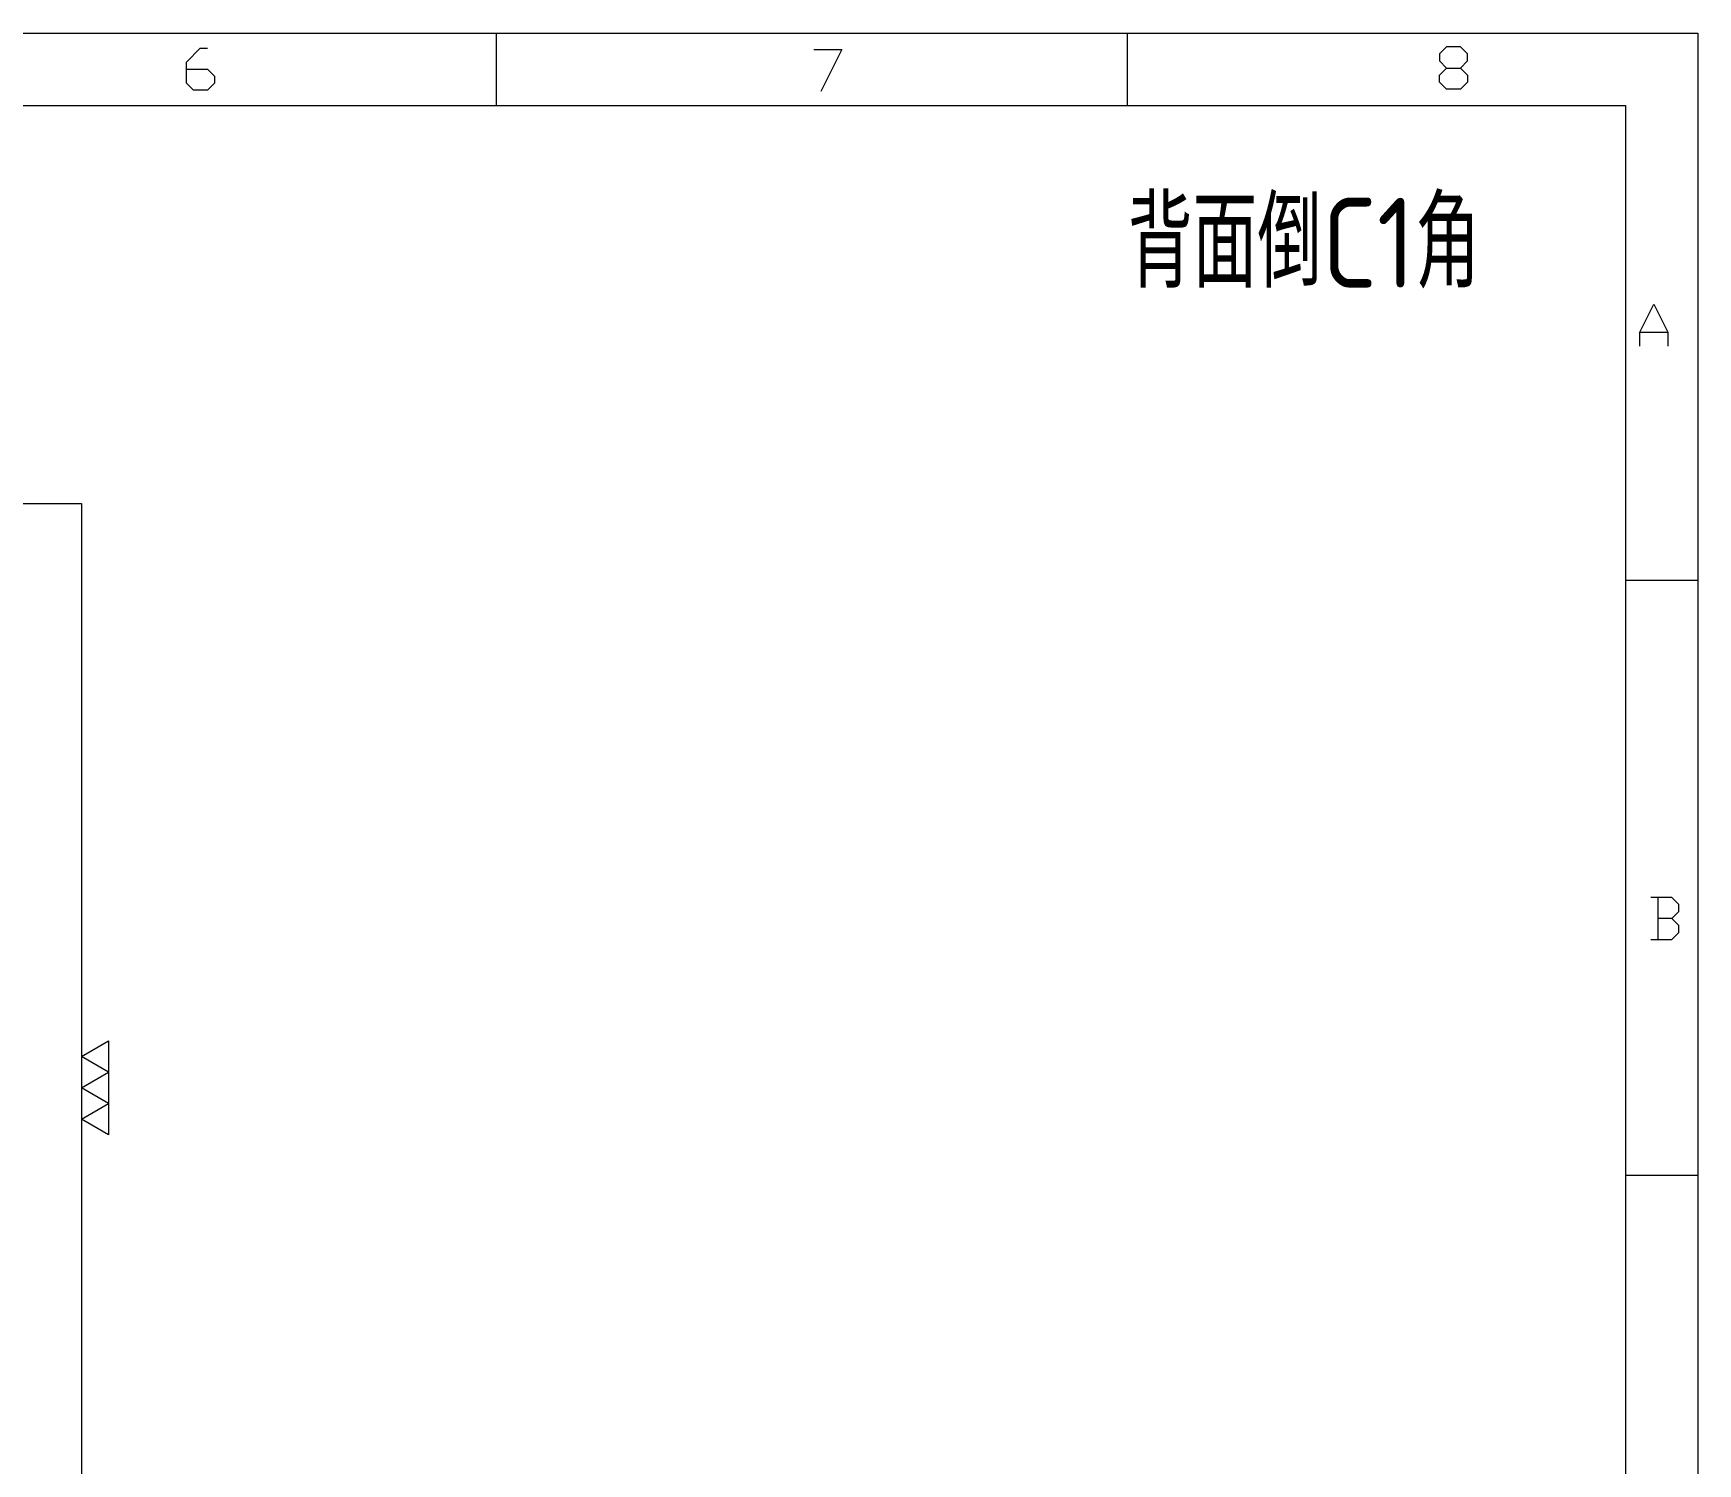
# Model space of a CAD drawing. Header units: millimetres. Extents: x 88508 to 142116, y -5268 to 20283.
# Drawn here: x 96562.6 to 96700.8, y 726.3 to 845 of the extents above; entities that cross this region are included whole.
import ezdxf
from ezdxf.enums import TextEntityAlignment as Align

# ---------------------------------------------------------------- set-up
doc = ezdxf.new("R2010")
doc.units = ezdxf.units.MM
doc.layers.add('DIE_P', color=2, linetype='Continuous')
doc.layers.add('TEXT', color=4, linetype='Continuous')
doc.styles.add('gbenor', font='gbenor.shx', dxfattribs={"bigfont": 'gbcbig.shx'})
doc.styles.add('GBENOR_', font='gbenor.shx', dxfattribs={"bigfont": 'gbcbig'})
doc.styles.add('TXT', font='txt.shx', dxfattribs={"width": 0.8, "bigfont": 'ctxt.shx'})

# ---------------------------------------------------------------- blocks, each defined once
blk = doc.blocks.new('U40')
at = {"color": 254, "lineweight": 18}
for p, q in [((0, 1783.49), (2530.21, 1783.49)), ((1913.09, 1783.49), (1913.09, 1746.46)), ((2237.08, 1783.49), (2237.08, 1746.46)), ((2530.21, 1783.49), (2530.21, 0)), ((37.03, 1746.46), (2493.18, 1746.46)), ((2493.18, 1746.46), (2493.18, 37.03)), ((2493.18, 1502.7), (2530.21, 1502.7)), ((2493.18, 1197.22), (2530.21, 1197.22))]:
    blk.add_line(p, q, dxfattribs=at)
at = {"color": 92, "lineweight": 18}
for points in [[(1753.93, 1765.07), (1764.72, 1765.07), (1768.32, 1761.47), (1768.32, 1757.87), (1764.72, 1754.27), (1757.53, 1754.27), (1753.93, 1757.87), (1753.93, 1768.67), (1761.12, 1775.87), (1764.72, 1775.87)], [(2076.24, 1775.18), (2090.63, 1775.18), (2079.84, 1753.58)], [(2408.43, 1765.67), (2412.02, 1762.07), (2412.02, 1758.47), (2408.43, 1754.87), (2401.23, 1754.87), (2397.64, 1758.47), (2397.64, 1762.07), (2401.23, 1765.67), (2408.43, 1765.67), (2412.02, 1769.27), (2412.02, 1772.87), (2408.43, 1776.47), (2401.23, 1776.47), (2397.64, 1772.87), (2397.64, 1769.27), (2401.23, 1765.67)], [(2500.44, 1622.77), (2500.44, 1629.97), (2507.63, 1644.37), (2514.83, 1629.97), (2514.83, 1622.77)], [(2500.44, 1629.97), (2514.83, 1629.97)], [(2516.93, 1329.01), (2520.53, 1332.61), (2520.53, 1336.21), (2516.93, 1339.81), (2506.14, 1339.81)], [(2509.74, 1339.81), (2509.74, 1318.21)], [(2506.14, 1318.21), (2516.93, 1318.21), (2520.53, 1321.81), (2520.53, 1325.41), (2516.93, 1329.01), (2509.74, 1329.01)]]:
    blk.add_lwpolyline(points, dxfattribs=at)
at = {"lineweight": 18, "style": 'GBENOR_'}
blk.add_attdef('文档路径', (2125.95, 386.89), '', height=17.76, dxfattribs=at)
at = {"lineweight": 20, "style": 'TXT'}
for tag, height, p in [('18-**-**', 16.35, (1866.64, 256.17)), ('客户名称', 16.13, (1741.09, 133.98, 0)), ('料厚:', 16.13, (1741.26, 93.16, 0))]:
    blk.add_attdef(tag, text='', height=height, dxfattribs=at).set_placement(p, align=Align.MIDDLE)
for tag, p, height in [('88888', (1850.91, 207.46), 14.86), ('材质:', (1691.18, 167.99, 0), 16.13), ('核准', (1869.36, 127.52, 0), 16.13), ('设计', (1868.77, 88.3, 0), 16.13), ('绘图', (1868.24, 49.08, 0), 16.13)]:
    blk.add_attdef(tag, p, '', height=height, dxfattribs=at)
for tag, p, height, width in [('3', (2234.72, 206.9), 15.83, 0.7), ('4', (2234.72, 167.41), 15.83, 0.7), ('核准日期', (2041.07, 124.18, 0), 16.13, 0.68), ('设计日期', (2041.07, 84.45, 0), 16.13, 0.68), ('1', (2251.89, 85.86), 14.61, 0.7), ('绘图日期', (2040.91, 46.43, 0), 16.13, 0.68), ('2', (2234.96, 49.23), 14.61, 0.7)]:
    blk.add_attdef(tag, p, '', height=height, dxfattribs=dict(at, width=width))

msp = doc.modelspace()

# ---------------------------------------------------------------- linework, layer by layer
at = {"layer": 'DIE_P', "linetype": 'Continuous', "lineweight": 5, "ltscale": 10}
msp.add_lwpolyline([(96531.609, 805.963), (96566.609, 805.963), (96566.609, 708.963), (96531.609, 708.963)], close=True, dxfattribs=at)
at = {"layer": 'TEXT', "lineweight": 5}
msp.add_lwpolyline([(96568.859, 753.566), (96566.609, 754.865), (96568.859, 756.164), (96566.609, 757.463), (96568.859, 758.762), (96566.609, 760.061), (96568.859, 761.36), (96568.859, 753.566)], close=True, dxfattribs=at)

# ---------------------------------------------------------------- block references
at = {"lineweight": 5, "ltscale": 3, "xscale": 0.1616307465100257, "yscale": 0.1616307465100257, "zscale": 0.1616307465100257}
msp.add_blockref('U40', (96291.825, 556.708), dxfattribs=at)

# ---------------------------------------------------------------- texts
at = {"layer": 'TEXT', "color": 4, "lineweight": 5, "style": 'gbenor'}
msp.add_text('背面倒C1角', height=7.4609, dxfattribs=at).set_placement((96653.476, 823.859))

doc.saveas('drawing.dxf')
